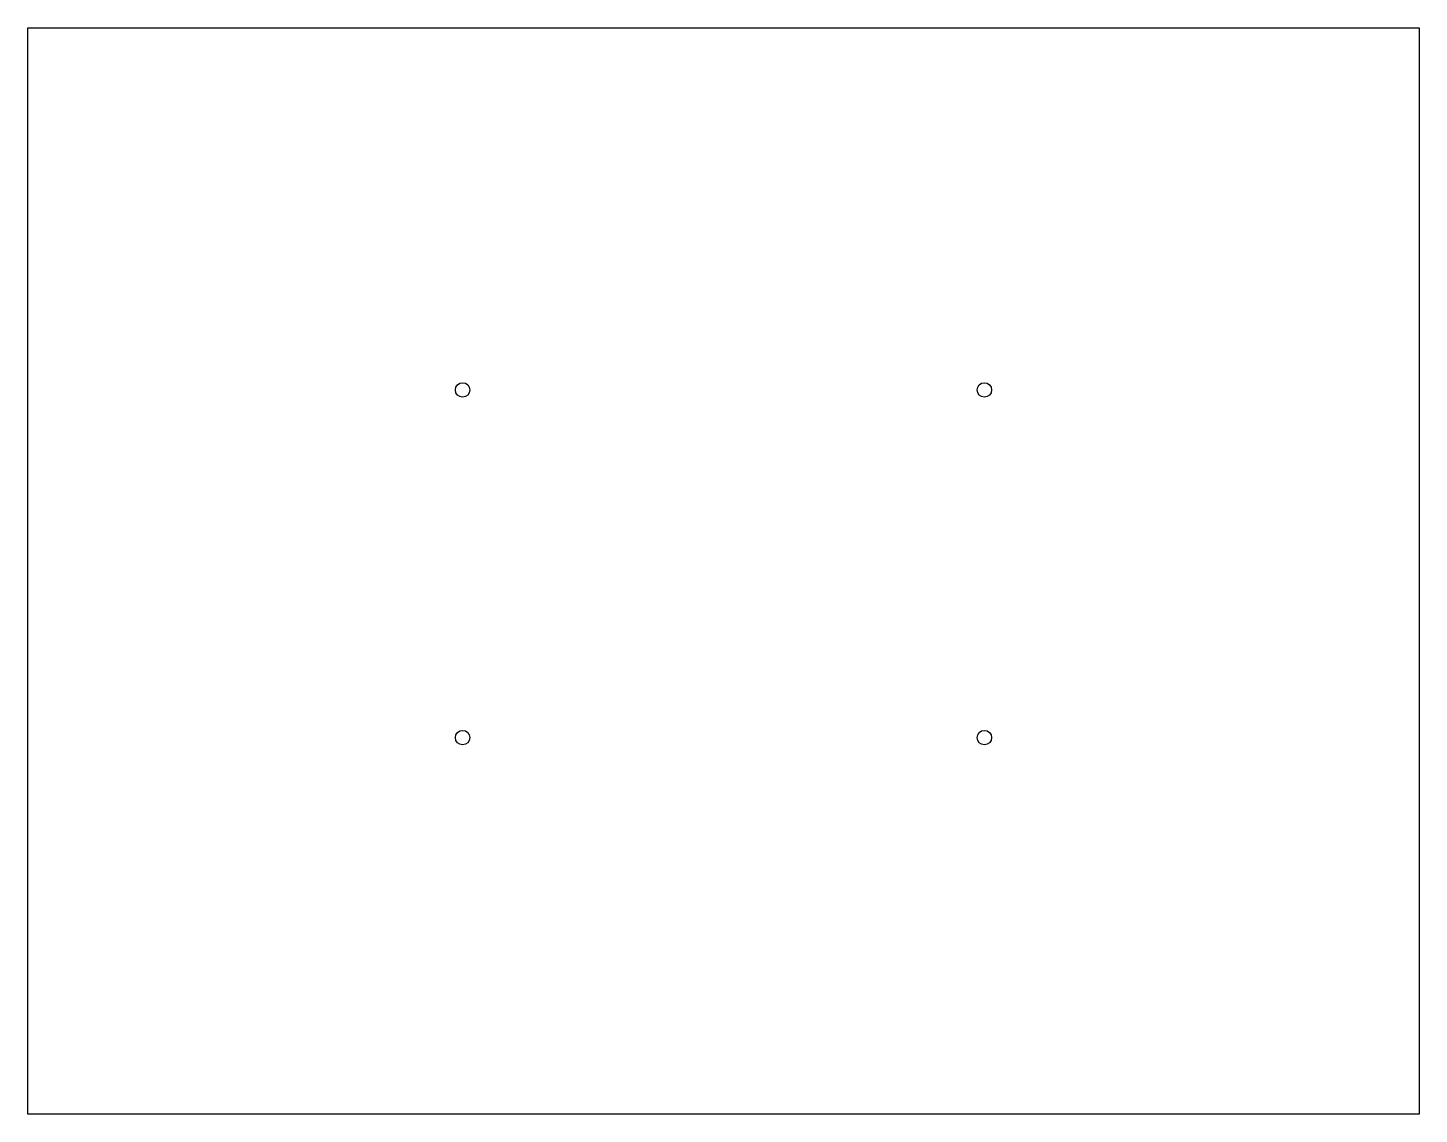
# Model space of a CAD drawing. Header units: inches. Extents: x 32 to 56, y -41 to -22.3.
import ezdxf

# ---------------------------------------------------------------- set-up
doc = ezdxf.new("R2010")
doc.units = ezdxf.units.IN
doc.layers.get('0').update_dxf_attribs({"linetype": 'CONTINUOUS'})

msp = doc.modelspace()

# ---------------------------------------------------------------- linework, layer by layer
msp.add_lwpolyline([(56, -22.25), (56, -41), (32, -41), (32, -22.25)], close=True)
for centre in [(39.5, -28.5), (48.5, -28.5), (39.5, -34.5), (48.5, -34.5)]:
    msp.add_circle(centre, 0.125)

doc.saveas('drawing.dxf')
